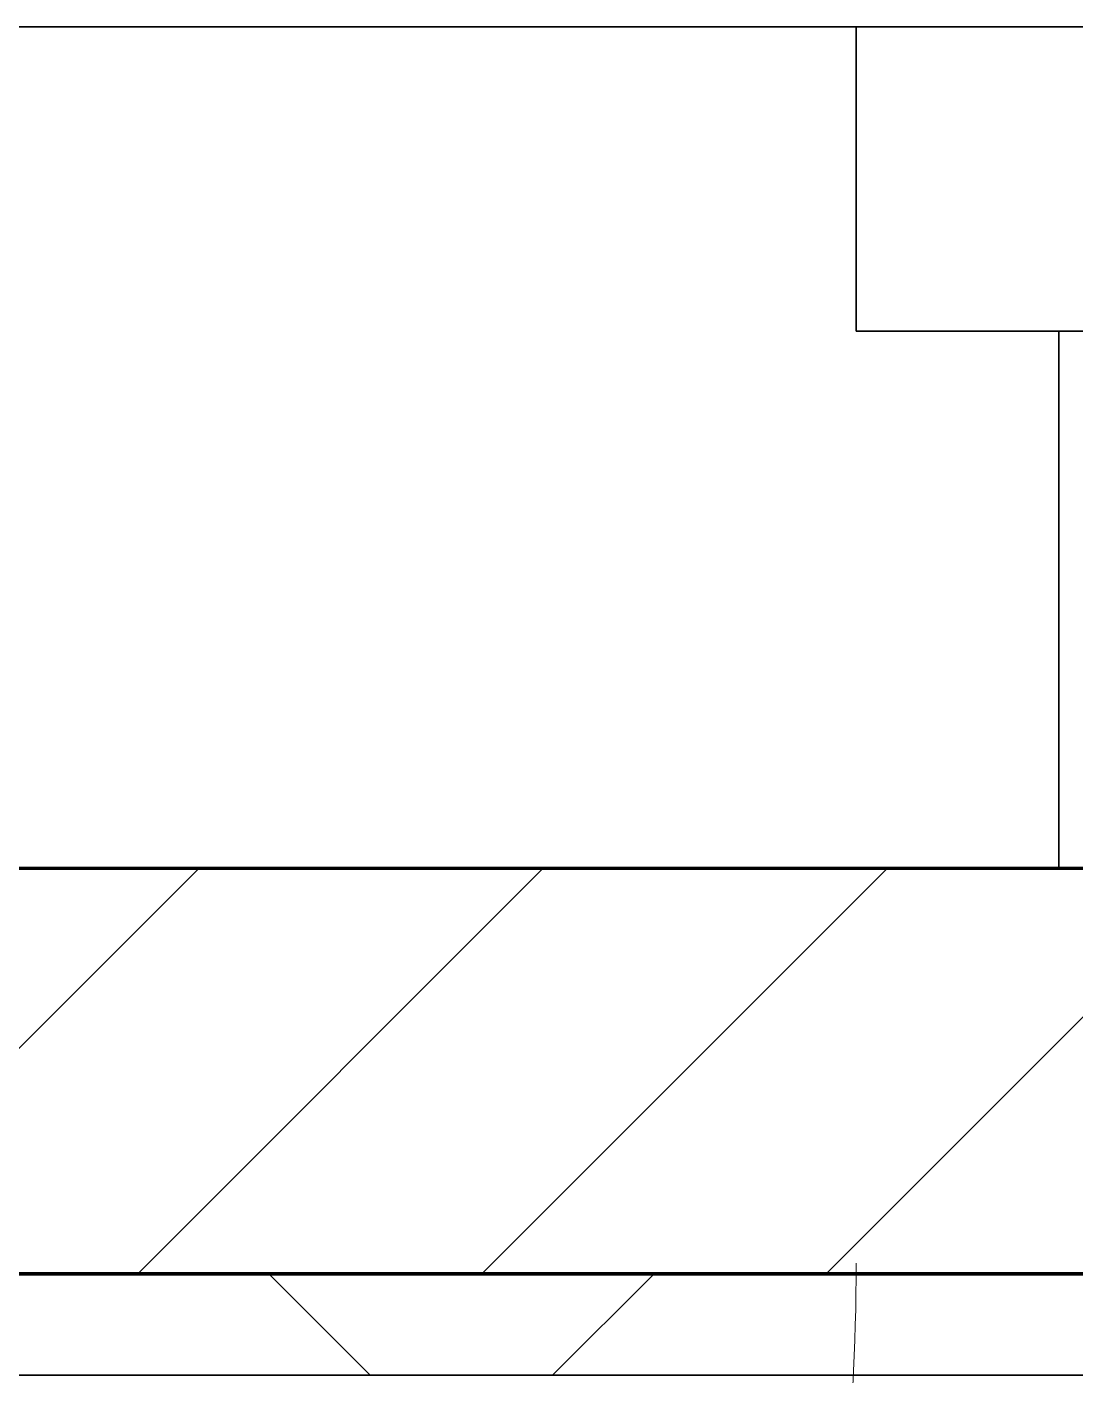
# Model space of a CAD drawing. Header units: millimetres. Extents: x -794868 to -715506, y -16735 to 22434.
# Drawn here: x -741191 to -740674, y 7894 to 8559 of the extents above; entities that cross this region are included whole.
import ezdxf

# ---------------------------------------------------------------- set-up
doc = ezdxf.new("R2010")
doc.units = ezdxf.units.MM
for name, color, linetype, lineweight in [('A-DOOR-E', 2, 'Continuous', 25), ('A-DOOR-OPNG', 2, 'Continuous', 9), ('A-FLOR-E', 2, 'Continuous', 35), ('A-GLAZ-CURT', 2, 'Continuous', 9), ('A-WALL', 5, 'Continuous', 35), ('A-WALL-FNSH', 2, 'Continuous', 35), ('A-WALL-PATT', 1, 'Continuous', 35), ('WALL-E', 2, 'Continuous', 35)]:
    doc.layers.add(name, color=color, linetype=linetype, lineweight=lineweight)

# ---------------------------------------------------------------- blocks, each defined once
blk = doc.blocks.new('DPA_AC-SG-PI - A2_1200x2000 mm-12150596-4262-01 ENLARGED UPPER PLATFORM LEVEL - REFLECTED CEILING PLAN - SHEET 3')
at = {"layer": 'A-DOOR-OPNG'}
blk.add_arc((-500, 30.2), 1100, 334.74419, 0, dxfattribs=at)
blk = doc.blocks.new('PPLS-PP19_Custom Tile Pattern - Custom Tile Pattern-V66-4262-01 ENLARGED UPPER PLATFORM LEVEL - REFLECTED CEILING PLAN - SHEET 3')
at = {"layer": 'A-GLAZ-CURT'}
for p, q in [((-300, 0), (300, 0)), ((300, 0), (-300, 0)), ((195.99, 0), (213.31, 0)), ((213.31, 0), (195.99, 0)), ((230.06, 0), (300, 0)), ((-300, -50), (300, -50)), ((300, -50), (-300, -50))]:
    blk.add_line(p, q, dxfattribs=at)
for points, knots in [([(112.25, 0), (114.63, 0), (122.32, 0), (139.94, 0), (163.31, 0), (185.23, 0), (193.62, 0), (194.69, 0), (194.79, 0)], [-1975.719328, -1975.719328, -1975.719328, -1975.719328, -1843.028543, -1530.39897, -1095.004608, -529.74427, -295.064701, -265.121568, -265.121568, -265.121568, -265.121568]), ([(300, 0), (286.53, 0), (254.22, 0), (207.11, 0), (177.41, 0), (159.34, 0), (158.33, 0), (158.3, 0)], [-285.253232, -285.253232, -285.253232, -285.253232, -244.693688, -187.987675, -143.776725, -129.632772, -123.352749, -123.352749, -123.352749, -123.352749]), ([(247.1, 0), (246.76, 0), (245.04, 0), (238.34, 0), (226.56, 0), (221.1, 0), (200.27, 0), (182.99, 0), (174.27, 0), (169.67, 0), (168.99, 0)], [-9649.085549, -9649.085549, -9649.085549, -9649.085549, -9581.591397, -9406.094246, -9221.510254, -9016.44624, -8717.832359, -8253.978395, -8152.463617, -8069.855175, -8069.855175, -8069.855175, -8069.855175]), ([(215.22, 0), (214.62, 0), (210.55, 0), (203.98, 0), (187.54, 0), (175.3, 0), (169.49, 0)], [-203.825446, -203.825446, -203.825446, -203.825446, -198.527383, -184.406837, -162.427601, -142.916156, -142.916156, -142.916156, -142.916156]), ([(171.51, 0), (176.48, 0), (193.23, 0), (201.73, 0), (208.81, 0), (213.9, 0), (241.96, 0), (266.73, 0), (281.71, 0), (291.71, 0), (296.52, 0), (297.86, 0), (298.09, 0)], [-7971.819559, -7971.819559, -7971.819559, -7971.819559, -7784.112253, -7606.717214, -7289.299508, -7042.621073, -6582.165592, -6068.460911, -5766.029927, -5566.724884, -5280.360606, -5199.253518, -5199.253518, -5199.253518, -5199.253518]), ([(180.63, 0), (183.09, 0), (189.95, 0), (208.82, 0), (219.42, 0), (230.06, 0)], [-53.966828, -53.966828, -53.966828, -53.966828, -41.623857, -24.459831, 0, 0, 0, 0]), ([(181.16, 0), (183.77, 0), (191, 0), (201.08, 0), (207.47, 0), (213.96, 0), (215.11, 0)], [-245.993416, -245.993416, -245.993416, -245.993416, -237.955587, -223.92608, -215.862851, -208.75215, -208.75215, -208.75215, -208.75215]), ([(193.8, 0), (193.33, 0), (190.37, 0), (186.13, 0), (181.19, 0)], [-11665.349007, -11665.349007, -11665.349007, -11665.349007, -11565.880756, -11150.701257, -11150.701257, -11150.701257, -11150.701257]), ([(300, 0), (288.22, 0), (262, 0), (230.43, 0), (219.94, 0), (219.02, 0)], [-12528.858583, -12528.858583, -12528.858583, -12528.858583, -11905.454923, -11162.864862, -10856.732305, -10856.732305, -10856.732305, -10856.732305]), ([(219.9, 0), (220.86, 0), (227.84, 0), (242.06, 0), (246.54, 0), (246.96, 0)], [-10670.940496, -10670.940496, -10670.940496, -10670.940496, -10511.382485, -9925.173265, -9834.877357, -9834.877357, -9834.877357, -9834.877357]), ([(284.76, 0), (284.76, 0), (285.09, 0), (287.47, 0), (293.59, 0), (297.76, 0), (300, 0)], [-4110.630118, -4110.630118, -4110.630118, -4110.630118, -4053.389046, -3959.664717, -3862.421465, -3746.95702, -3746.95702, -3746.95702, -3746.95702]), ([(297.38, 0), (295.84, 0), (291.62, 0), (285.38, 0), (284.87, 0)], [-4803.172655, -4803.172655, -4803.172655, -4803.172655, -4358.271401, -4143.037883, -4143.037883, -4143.037883, -4143.037883])]:
    blk.add_open_spline(points, degree=3, knots=knots, dxfattribs=at)
blk.add_open_spline([(195.11, 0), (194.91, 0), (194.44, 0), (193.8, 0)], degree=3, dxfattribs=at)
blk = doc.blocks.new('PPLS-PP19_Custom Tile Pattern - Custom Tile Pattern-V67-4262-01 ENLARGED UPPER PLATFORM LEVEL - REFLECTED CEILING PLAN - SHEET 3')
at = {"layer": 'A-GLAZ-CURT'}
for p, q in [((-300, 0), (300, 0)), ((300, 0), (-300, 0)), ((-293.07, 0), (-284.41, 0)), ((-284.41, 0), (-293.07, 0)), ((-284.12, 0), (-275.75, 0)), ((-275.75, 0), (-284.12, 0)), ((-222.32, 0), (-216.25, 0)), ((-216.25, 0), (-222.32, 0)), ((-216.25, 0), (-205, 0)), ((-205, 0), (-216.25, 0)), ((-300, -50), (300, -50)), ((300, -50), (-300, -50))]:
    blk.add_line(p, q, dxfattribs=at)
at = {"layer": 'A-GLAZ-CURT', "flags": 128}
for points in [[(-300, 0), (-291.56, 0), (-284.12, 0)], [(-284.12, 0), (-291.73, 0), (-300, 0)], [(-216.24, 0), (-222.63, 0), (-229.72, 0), (-236.97, 0), (-244.39, 0), (-251.96, 0), (-259.67, 0), (-267.51, 0), (-275.48, 0), (-283.55, 0)], [(-283.3, 0), (-275.2, 0), (-267.26, 0), (-259.45, 0), (-251.77, 0), (-244.2, 0), (-236.74, 0), (-229.36, 0), (-222.06, 0), (-214.83, 0), (-207.71, 0), (-200.76, 0), (-194.02, 0), (-187.54, 0), (-181.38, 0), (-175.58, 0), (-170.25, 0), (-165.64, 0), (-162.01, 0), (-159.53, 0), (-157.46, 0), (-154.52, 0), (-149.42, 0)], [(-125.17, 0), (-128.55, 0), (-134.16, 0), (-140.03, 0), (-145.5, 0), (-150.63, 0), (-155.53, 0), (-160.27, 0), (-164.95, 0), (-169.65, 0), (-174.47, 0), (-179.49, 0), (-184.81, 0), (-190.44, 0), (-196.37, 0), (-202.58, 0), (-209.04, 0), (-215.73, 0)], [(-148.51, 0), (-141.84, 0), (-132.81, 0), (-126.08, 0)]]:
    blk.add_lwpolyline(points, dxfattribs=at)
at = {"layer": 'A-GLAZ-CURT'}
for points, knots in [([(-300, 0), (-284.65, 0), (-236.57, 0), (-174.61, 0), (-129.95, 0), (-110.8, 0), (-99.5, 0), (-91.46, 0)], [-5323.127839, -5323.127839, -5323.127839, -5323.127839, -4502.809032, -2700.551212, -1002.059161, -460.363443, 0, 0, 0, 0]), ([(-148.35, 0), (-149.02, 0), (-151.06, 0), (-158.72, 0), (-174.02, 0), (-185.59, 0), (-209.77, 0), (-232.01, 0), (-255.22, 0), (-262.59, 0), (-264.9, 0), (-265.4, 0)], [-2647.576337, -2647.576337, -2647.576337, -2647.576337, -2477.344047, -2237.412286, -2029.680487, -1755.085331, -1400.429864, -858.079193, -543.655514, -208.940337, 0, 0, 0, 0]), ([(-258.6, 0), (-257.91, 0), (-254.26, 0), (-241.25, 0), (-227.53, 0), (-218.86, 0), (-217.07, 0)], [-5722.54675, -5722.54675, -5722.54675, -5722.54675, -5657.471696, -5413.335975, -5017.494783, -4916.013316, -4916.013316, -4916.013316, -4916.013316]), ([(-133.82, 0), (-135.51, 0), (-137.8, 0), (-149.31, 0), (-162.01, 0), (-177.91, 0), (-199.46, 0), (-216.65, 0), (-231.26, 0), (-233.46, 0), (-234, 0)], [-2731.647847, -2731.647847, -2731.647847, -2731.647847, -2418.507304, -2308.929706, -2113.765672, -1763.376603, -1422.553702, -978.033455, -846.069444, -682.911962, -682.911962, -682.911962, -682.911962]), ([(-233.49, 0), (-233.44, 0), (-232.38, 0), (-230.74, 0), (-225.3, 0), (-223.63, 0)], [-455.274641, -455.274641, -455.274641, -455.274641, -440.605512, -119.536984, 0, 0, 0, 0]), ([(-223.63, 0), (-219.39, 0), (-206.17, 0), (-188.58, 0), (-169.02, 0), (-152.12, 0), (-136.84, 0), (-127.33, 0), (-124.19, 0), (-123.43, 0), (-123.28, 0)], [-5463.295695, -5463.295695, -5463.295695, -5463.295695, -5161.076232, -4739.070012, -4465.409639, -4149.119819, -3839.893365, -3647.167523, -3488.92562, -3439.852845, -3439.852845, -3439.852845, -3439.852845]), ([(-216.25, 0), (-215.05, 0), (-210.84, 0), (-200.2, 0), (-185.8, 0), (-171.77, 0), (-158.7, 0), (-157.22, 0)], [-4900.660659, -4900.660659, -4900.660659, -4900.660659, -4832.723979, -4666.091899, -4349.945572, -4000.813434, -3840.635403, -3840.635403, -3840.635403, -3840.635403]), ([(-149.12, 0), (-168.56, 0), (-190.85, 0), (-215.54, 0), (-216.22, 0)], [-16733.021146, -16733.021146, -16733.021146, -16733.021146, -15131.813646, -15086.482777, -15086.482777, -15086.482777, -15086.482777]), ([(-118.78, 0), (-121.86, 0), (-126.28, 0), (-136.96, 0), (-147.46, 0), (-150.03, 0), (-150.57, 0)], [-5938.474035, -5938.474035, -5938.474035, -5938.474035, -5700.061948, -5508.838257, -5298.784692, -5196.16478, -5196.16478, -5196.16478, -5196.16478]), ([(-150.34, 0), (-150.07, 0), (-149.51, 0), (-148.9, 0), (-148.61, 0)], [-4948.728362, -4948.728362, -4948.728362, -4948.728362, -4883.323924, -4825.010153, -4825.010153, -4825.010153, -4825.010153]), ([(-26.75, 0), (-27.82, 0), (-36.18, 0), (-53.55, 0), (-78.2, 0), (-110.94, 0), (-130.28, 0), (-147.05, 0), (-148.67, 0)], [-8718.362214, -8718.362214, -8718.362214, -8718.362214, -8532.293389, -8073.216054, -7508.296369, -7004.680444, -6449.282163, -6291.940879, -6291.940879, -6291.940879, -6291.940879]), ([(-148.39, 0), (-146.48, 0), (-141.58, 0), (-127.26, 0), (-107.3, 0), (-90.42, 0), (-75.26, 0), (-68.41, 0), (-65.12, 0), (-63.63, 0)], [-4810.967199, -4810.967199, -4810.967199, -4810.967199, -4440.880425, -4054.690705, -3793.097032, -3402.597032, -3144.956779, -3050.982048, -2969.237017, -2969.237017, -2969.237017, -2969.237017]), ([(-80.49, 0), (-81.26, 0), (-95.41, 0), (-118.04, 0), (-143.74, 0), (-148.37, 0)], [-19041.500292, -19041.500292, -19041.500292, -19041.500292, -18935.241197, -17136.203329, -16753.521362, -16753.521362, -16753.521362, -16753.521362]), ([(-137.88, 0), (-140.56, 0), (-145.87, 0), (-147.22, 0), (-148.24, 0)], [-3187.727384, -3187.727384, -3187.727384, -3187.727384, -2919.378265, -2656.439487, -2656.439487, -2656.439487, -2656.439487]), ([(-148.23, 0), (-146.94, 0), (-140.15, 0), (-137.28, 0), (-133.93, 0), (-128.78, 0), (-126.5, 0)], [-6162.058746, -6162.058746, -6162.058746, -6162.058746, -6017.569127, -5560.701257, -5364.112219, -5231.017328, -5231.017328, -5231.017328, -5231.017328]), ([(-148.14, 0), (-148.02, 0), (-145.93, 0), (-143.57, 0), (-138.62, 0)], [-3379.759155, -3379.759155, -3379.759155, -3379.759155, -3371.022232, -3227.460399, -3227.460399, -3227.460399, -3227.460399]), ([(-86.16, 0), (-91.37, 0), (-104.13, 0), (-122.65, 0), (-139.03, 0), (-146.11, 0), (-146.95, 0)], [-1681.3698, -1681.3698, -1681.3698, -1681.3698, -1374.161226, -945.742622, -741.901385, -489.130243, -489.130243, -489.130243, -489.130243]), ([(-146.69, 0), (-146.59, 0), (-145.49, 0), (-135.69, 0), (-128.29, 0), (-125.15, 0)], [-420.34245, -420.34245, -420.34245, -420.34245, -406.956646, -290.263673, 0, 0, 0, 0]), ([(-127.41, 0), (-131.63, 0), (-133.16, 0), (-134.09, 0), (-134.15, 0)], [-8540.990293, -8540.990293, -8540.990293, -8540.990293, -8266.114998, -8246.473386, -8246.473386, -8246.473386, -8246.473386]), ([(-134.15, 0), (-133.32, 0), (-130.31, 0), (-117.33, 0), (-94.96, 0), (-84.12, 0), (-80.49, 0)], [-7657.439573, -7657.439573, -7657.439573, -7657.439573, -7293.749979, -6839.55839, -6236.997189, -5895.3863, -5895.3863, -5895.3863, -5895.3863]), ([(-120.13, 0), (-120.14, 0), (-120.24, 0), (-121.3, 0), (-129.25, 0), (-133.82, 0)], [-2933.992132, -2933.992132, -2933.992132, -2933.992132, -2920.575025, -2840.280255, -2731.647847, -2731.647847, -2731.647847, -2731.647847]), ([(-113.43, 0), (-113.44, 0), (-113.96, 0), (-119.73, 0), (-125.43, 0), (-127.03, 0), (-127.41, 0)], [-328.499627, -328.499627, -328.499627, -328.499627, -282.672656, -98.539552, -24.539552, 0, 0, 0, 0]), ([(-126.5, 0), (-122.44, 0), (-108.71, 0), (-86.68, 0), (-63.44, 0), (-54.4, 0), (-48.53, 0), (-30.79, 0), (-18.03, 0), (8.61, 0), (15.02, 0), (22.91, 0), (31, 0), (39.04, 0), (51.19, 0), (58.74, 0), (61.34, 0), (61.45, 0)], [-5231.017328, -5231.017328, -5231.017328, -5231.017328, -4994.692869, -4542.524482, -4008.285538, -3689.699207, -3546.54457, -3315.260113, -2864.387349, -2439.246196, -2084.094819, -1956.422387, -1818.904206, -1645.594513, -1443.202566, -1228.752106, -1120.932285, -1120.932285, -1120.932285, -1120.932285]), ([(-125.15, 0), (-124.93, 0), (-121.96, 0), (-113.01, 0), (-98.9, 0), (-89.14, 0), (-81.89, 0), (-80.5, 0)], [-3362.7396, -3362.7396, -3362.7396, -3362.7396, -3342.215224, -3074.362186, -2902.289527, -2605.247022, -2534.545237, -2534.545237, -2534.545237, -2534.545237]), ([(-122.08, 0), (-122.01, 0), (-121.69, 0), (-121.2, 0), (-120.88, 0)], [-3136.336417, -3136.336417, -3136.336417, -3136.336417, -3110.304437, -3035.164275, -3035.164275, -3035.164275, -3035.164275]), ([(-36.33, 0), (-36.43, 0), (-37.27, 0), (-45.02, 0), (-46.13, 0), (-60.59, 0), (-81.23, 0), (-99.51, 0), (-114.02, 0), (-117.28, 0), (-118.78, 0)], [-1855.773136, -1855.773136, -1855.773136, -1855.773136, -1810.870157, -1672.078046, -1405.135169, -1060.00838, -740.068933, -229.489605, -116.330425, 0, 0, 0, 0]), ([(-117.74, 0), (-117.19, 0), (-114.78, 0), (-113.43, 0), (-113.43, 0)], [-821.249067, -821.249067, -821.249067, -821.249067, -394.672656, -330.879064, -330.879064, -330.879064, -330.879064]), ([(-80.5, 0), (-81.57, 0), (-91.98, 0), (-107.61, 0), (-116.56, 0), (-117.56, 0)], [-2280.318583, -2280.318583, -2280.318583, -2280.318583, -2193.204658, -1433.981041, -985.49888, -985.49888, -985.49888, -985.49888]), ([(-115.82, 0), (-114.96, 0), (-110.41, 0), (-96.78, 0), (-71.33, 0), (-43.74, 0), (-21.28, 0), (-13.68, 0)], [-5724.064692, -5724.064692, -5724.064692, -5724.064692, -5430.283136, -5103.229623, -4799.173296, -4065.652676, -3653.658314, -3653.658314, -3653.658314, -3653.658314]), ([(-12.63, 0), (-17.67, 0), (-26.83, 0), (-40, 0), (-56.24, 0), (-75.59, 0), (-94, 0), (-112.01, 0), (-114.94, 0), (-115.63, 0)], [-2431.211603, -2431.211603, -2431.211603, -2431.211603, -2125.455881, -1792.521578, -1466.981642, -1208.454564, -789.402658, -501.969187, -243.577221, -243.577221, -243.577221, -243.577221]), ([(-91.46, 0), (-90.09, 0), (-86.53, 0), (-82.71, 0), (-80.5, 0)], [-19832.387487, -19832.387487, -19832.387487, -19832.387487, -19753.885894, -19639.801994, -19639.801994, -19639.801994, -19639.801994]), ([(-63.96, 0), (-64.13, 0), (-72.5, 0), (-80.63, 0), (-86.16, 0)], [-2171.769325, -2171.769325, -2171.769325, -2171.769325, -2007.031671, -1681.3698, -1681.3698, -1681.3698, -1681.3698]), ([(-80.56, 0), (-81.69, 0), (-82.84, 0), (-83.28, 0), (-83.28, 0)], [-1575.085071, -1575.085071, -1575.085071, -1575.085071, -1424.436217, -1393.971743, -1393.971743, -1393.971743, -1393.971743]), ([(-83.28, 0), (-83.28, 0), (-83.04, 0), (-81.84, 0), (-81.14, 0)], [-1393.4169, -1393.4169, -1393.4169, -1393.4169, -1353.722004, -1314.376902, -1314.376902, -1314.376902, -1314.376902]), ([(-80.43, 0), (-78.54, 0), (-75.52, 0), (-72.73, 0), (-72.64, 0), (-72.64, 0)], [-19638.67709, -19638.67709, -19638.67709, -19638.67709, -19541.04734, -19478.625389, -19471.062469, -19471.062469, -19471.062469, -19471.062469]), ([(-80.33, 0), (-78.46, 0), (-70.84, 0), (-62.74, 0), (-60.36, 0), (-59.97, 0)], [-5890.338133, -5890.338133, -5890.338133, -5890.338133, -5713.340575, -5140.470607, -5006.787413, -5006.787413, -5006.787413, -5006.787413]), ([(-36.62, 0), (-36.62, 0), (-40.35, 0), (-44.32, 0), (-58.03, 0), (-73.11, 0), (-79.79, 0)], [-4069.478503, -4069.478503, -4069.478503, -4069.478503, -3858.647035, -3538.256648, -2842.901703, -2299.497386, -2299.497386, -2299.497386, -2299.497386]), ([(-29.03, 0), (-33.97, 0), (-43.74, 0), (-56.37, 0), (-71.66, 0), (-76.29, 0), (-79.49, 0), (-79.79, 0)], [-2680.714891, -2680.714891, -2680.714891, -2680.714891, -2413.671296, -2161.752162, -2006.592567, -1646.621388, -1608.428934, -1608.428934, -1608.428934, -1608.428934]), ([(-79.76, 0), (-75.83, 0), (-70.36, 0), (-65.93, 0), (-65.07, 0)], [-2522.0547, -2522.0547, -2522.0547, -2522.0547, -2322.099534, -2241.8264, -2241.8264, -2241.8264, -2241.8264]), ([(-79.53, 0), (-79.27, 0), (-74.88, 0), (-62.97, 0), (-48.14, 0), (-36.49, 0), (-33.57, 0), (-29.94, 0), (-28.57, 0)], [-1286.743147, -1286.743147, -1286.743147, -1286.743147, -1274.333717, -1073.56893, -651.549973, -296.515819, -83.513472, 0, 0, 0, 0]), ([(-66.39, 0), (-66.39, 0), (-63.63, 0), (-53.63, 0), (-34.42, 0), (-29.82, 0), (-29.19, 0)], [-2493.31794, -2493.31794, -2493.31794, -2493.31794, -2315.303971, -1809.437387, -963.711516, -666.19313, -666.19313, -666.19313, -666.19313]), ([(31.18, 0), (25.97, 0), (11.99, 0), (-16.92, 0), (-47.42, 0), (-65.77, 0), (-66.37, 0), (-66.38, 0)], [-4496.803627, -4496.803627, -4496.803627, -4496.803627, -4222.080604, -3745.412743, -2981.410125, -2542.574734, -2498.224237, -2498.224237, -2498.224237, -2498.224237]), ([(-63.63, 0), (-61.49, 0), (-57.39, 0), (-54.49, 0), (-45.2, 0), (-40.79, 0), (-40.46, 0), (-40.44, 0)], [-2969.237017, -2969.237017, -2969.237017, -2969.237017, -2851.217951, -2734.127174, -2474.780881, -2410.990208, -2350.645972, -2350.645972, -2350.645972, -2350.645972]), ([(-58.83, 0), (-58.37, 0), (-57.29, 0), (-54.23, 0), (-46.33, 0), (-42.62, 0), (-41.76, 0)], [-4859.52896, -4859.52896, -4859.52896, -4859.52896, -4680.891996, -4469.85053, -4321.566175, -4270.495146, -4270.495146, -4270.495146, -4270.495146]), ([(-51.83, 0), (-51.83, 0), (-51.78, 0), (-47.4, 0), (-46.01, 0), (-40.22, 0), (-36.78, 0)], [-632.814994, -632.814994, -632.814994, -632.814994, -627.965721, -508.377888, -260.442412, 0, 0, 0, 0]), ([(76.63, 0), (74.8, 0), (67.65, 0), (53.52, 0), (37, 0), (24.07, 0), (12.82, 0), (-2.9, 0), (-20.62, 0), (-32.81, 0), (-44.85, 0), (-51.43, 0), (-51.79, 0)], [-3095.572228, -3095.572228, -3095.572228, -3095.572228, -2950.589685, -2634.532728, -2313.748533, -2106.613311, -1925.670641, -1617.263037, -1290.787923, -1039.307308, -819.71621, -644.910881, -644.910881, -644.910881, -644.910881]), ([(-41.76, 0), (-39.9, 0), (-37.72, 0), (-36.92, 0), (-36.77, 0)], [-4270.495146, -4270.495146, -4270.495146, -4270.495146, -4161.040818, -4106.245333, -4106.245333, -4106.245333, -4106.245333]), ([(-36.78, 0), (-32.43, 0), (-24.42, 0), (-15.84, 0), (-12.66, 0)], [-6191.144455, -6191.144455, -6191.144455, -6191.144455, -5862.463379, -5675.215751, -5675.215751, -5675.215751, -5675.215751]), ([(-36.29, 0), (-36.29, 0), (-34.66, 0), (-28.88, 0), (-26.95, 0), (-26.54, 0)], [-9150.272121, -9150.272121, -9150.272121, -9150.272121, -9057.163041, -8919.836787, -8834.607043, -8834.607043, -8834.607043, -8834.607043]), ([(30.82, 0), (29.27, 0), (20.14, 0), (3.54, 0), (-16.58, 0), (-34.76, 0), (-36.04, 0)], [-10462.034656, -10462.034656, -10462.034656, -10462.034656, -10363.088938, -9884.23066, -9424.652049, -9182.880979, -9182.880979, -9182.880979, -9182.880979]), ([(-33.34, 0), (-33.34, 0), (-32.93, 0), (-31.16, 0), (-30.52, 0)], [-2415.024266, -2415.024266, -2415.024266, -2415.024266, -2357.633367, -2323.618664, -2323.618664, -2323.618664, -2323.618664]), ([(-12.62, 0), (-14.57, 0), (-22.01, 0), (-30.57, 0), (-31.82, 0), (-32, 0)], [-3097.771421, -3097.771421, -3097.771421, -3097.771421, -2994.501669, -2698.150104, -2614.070998, -2614.070998, -2614.070998, -2614.070998]), ([(-30.76, 0), (-30.73, 0), (-29.99, 0), (-23.47, 0), (-15.75, 0), (-15.19, 0)], [-54176.191683, -54176.191683, -54176.191683, -54176.191683, -54157.274271, -53749.15266, -53717.791567, -53717.791567, -53717.791567, -53717.791567]), ([(-30.52, 0), (-27.11, 0), (-17.83, 0), (5.99, 0), (22.06, 0), (37.44, 0), (45.51, 0), (51.77, 0), (54.09, 0)], [-2323.618664, -2323.618664, -2323.618664, -2323.618664, -2142.497158, -1716.209403, -1206.526904, -1089.329421, -901.315459, -774.539555, -774.539555, -774.539555, -774.539555]), ([(-13, 0), (-14.35, 0), (-17.68, 0), (-25.97, 0), (-29.52, 0), (-30.21, 0)], [-55207.591944, -55207.591944, -55207.591944, -55207.591944, -54789.006179, -54461.685999, -54290.791712, -54290.791712, -54290.791712, -54290.791712]), ([(-12.97, 0), (-14.27, 0), (-19.49, 0), (-24.92, 0), (-29.03, 0)], [-2978.572101, -2978.572101, -2978.572101, -2978.572101, -2903.012179, -2680.714891, -2680.714891, -2680.714891, -2680.714891]), ([(-28.98, 0), (-28.66, 0), (-27.39, 0), (-24.45, 0), (-22.56, 0)], [-166.548282, -166.548282, -166.548282, -166.548282, -102.06493, 0, 0, 0, 0]), ([(-28.57, 0), (-26.93, 0), (-20.62, 0), (-16, 0), (-12.62, 0)], [-5361.429781, -5361.429781, -5361.429781, -5361.429781, -5261.36855, -5066.043743, -5066.043743, -5066.043743, -5066.043743]), ([(-22.56, 0), (-20.27, 0), (-17.03, 0), (-11.36, 0), (-7.66, 0), (-6.6, 0), (-6.44, 0)], [-56468.192263, -56468.192263, -56468.192263, -56468.192263, -56344.022017, -56303.229861, -56166.290093, -56124.392176, -56124.392176, -56124.392176, -56124.392176]), ([(-12.65, 0), (-8.79, 0), (9.74, 0), (33.56, 0), (50.75, 0), (55.25, 0)], [-453.78995, -453.78995, -453.78995, -453.78995, -429.606584, -390.253598, -376.41789, -376.41789, -376.41789, -376.41789]), ([(-12.62, 0), (-6.95, 0), (12.5, 0), (43.36, 0), (70.92, 0), (82.12, 0), (83.66, 0)], [-5674.524676, -5674.524676, -5674.524676, -5674.524676, -5340.621928, -4573.028122, -4094.177415, -3869.465285, -3869.465285, -3869.465285, -3869.465285]), ([(8.33, 0), (8.19, 0), (7.18, 0), (1.16, 0), (-7.46, 0), (-12.61, 0)], [-3574.286521, -3574.286521, -3574.286521, -3574.286521, -3526.962355, -3285.499107, -2985.458975, -2985.458975, -2985.458975, -2985.458975]), ([(55.25, 0), (54.88, 0), (50.27, 0), (39.61, 0), (24.74, 0), (4.72, 0), (-8.18, 0), (-12.6, 0)], [-4346.346786, -4346.346786, -4346.346786, -4346.346786, -4326.416877, -4098.545751, -3766.694881, -3333.063701, -3098.158219, -3098.158219, -3098.158219, -3098.158219]), ([(-12.6, 0), (-11.79, 0), (-5.44, 0), (4.23, 0), (9.64, 0), (10.14, 0), (10.18, 0)], [-3634.098559, -3634.098559, -3634.098559, -3634.098559, -3589.737505, -3285.047089, -3066.359526, -3044.715262, -3044.715262, -3044.715262, -3044.715262]), ([(-12.5, 0), (-12.27, 0), (-7.43, 0), (2.08, 0), (13.15, 0), (21.24, 0), (24.62, 0), (24.72, 0), (24.72, 0)], [-5063.572571, -5063.572571, -5063.572571, -5063.572571, -5050.479954, -4785.90057, -4596.498881, -4445.288762, -4384.376941, -4376.041937, -4376.041937, -4376.041937, -4376.041937]), ([(9.32, 0), (9.08, 0), (7.65, 0), (2.57, 0), (-6.16, 0), (-11.04, 0), (-12.41, 0)], [-2922.926651, -2922.926651, -2922.926651, -2922.926651, -2882.788014, -2720.818881, -2518.50168, -2435.772209, -2435.772209, -2435.772209, -2435.772209]), ([(-6.54, 0), (-6.73, 0), (-7.2, 0), (-7.6, 0), (-7.79, 0)], [-56009.792147, -56009.792147, -56009.792147, -56009.792147, -55949.290093, -55895.192118, -55895.192118, -55895.192118, -55895.192118]), ([(-2.63, 0), (-2.47, 0), (-1.22, 0), (4.92, 0), (15.97, 0), (22.54, 0), (24.49, 0)], [-226.825321, -226.825321, -226.825321, -226.825321, -220.269177, -206.416616, -198.214427, -187.717507, -187.717507, -187.717507, -187.717507]), ([(55.25, 0), (48.65, 0), (35.05, 0), (12, 0), (3.08, 0), (-1.67, 0), (-2.25, 0)], [-327.388599, -327.388599, -327.388599, -327.388599, -307.516438, -285.83788, -246.234814, -234.646884, -234.646884, -234.646884, -234.646884]), ([(24.69, 0), (24.54, 0), (20.99, 0), (15.48, 0), (10.8, 0), (9.63, 0)], [-4368.572414, -4368.572414, -4368.572414, -4368.572414, -4306.476363, -4080.000647, -3772.857994, -3772.857994, -3772.857994, -3772.857994]), ([(18.16, 0), (19.15, 0), (24.25, 0), (25.66, 0), (26.12, 0)], [-5700.113719, -5700.113719, -5700.113719, -5700.113719, -5554.232259, -5302.431367, -5302.431367, -5302.431367, -5302.431367]), ([(55.24, 0), (54.44, 0), (49.96, 0), (43.81, 0), (29.53, 0), (20.67, 0), (18.85, 0), (18.16, 0)], [-6597.375348, -6597.375348, -6597.375348, -6597.375348, -6548.303034, -6314.283804, -6135.05769, -5972.647715, -5832.674503, -5832.674503, -5832.674503, -5832.674503]), ([(27.44, 0), (27.9, 0), (29.54, 0), (38.07, 0), (53.39, 0), (71.67, 0), (84.83, 0), (86.01, 0), (92.51, 0), (94.33, 0)], [-5037.309798, -5037.309798, -5037.309798, -5037.309798, -4887.603822, -4705.298446, -4353.683244, -3960.84581, -3759.045785, -3336.541051, -2783.776468, -2783.776468, -2783.776468, -2783.776468]), ([(27.89, 0), (29.09, 0), (33.4, 0), (48.37, 0), (71.92, 0), (100.57, 0), (116.36, 0), (128.63, 0), (128.95, 0)], [-147.777612, -147.777612, -147.777612, -147.777612, -135.792042, -118.513713, -97.899267, -63.759246, -39.050993, -35.895543, -35.895543, -35.895543, -35.895543]), ([(53.18, 0), (53.06, 0), (52.22, 0), (44.99, 0), (36.46, 0), (30.82, 0)], [-622.740158, -622.740158, -622.740158, -622.740158, -566.066452, -360.610861, 0, 0, 0, 0]), ([(136.44, 0), (121.66, 0), (86.93, 0), (51.16, 0), (31.18, 0)], [-106.750556, -106.750556, -106.750556, -106.750556, -59.610984, 0, 0, 0, 0]), ([(168.37, 0), (167.68, 0), (162.47, 0), (147.02, 0), (109.77, 0), (76.86, 0), (57.82, 0), (46.51, 0), (41.18, 0), (36.02, 0), (35.54, 0), (35.54, 0)], [-543.375029, -543.375029, -543.375029, -543.375029, -530.793311, -458.593899, -401.860199, -357.622665, -341.267687, -334.000314, -326.15566, -319.318397, -317.489778, -317.489778, -317.489778, -317.489778]), ([(36.29, 0), (37.77, 0), (46.18, 0), (52.09, 0), (55.3, 0)], [-314.598523, -314.598523, -314.598523, -314.598523, -305.899624, -293.713154, -293.713154, -293.713154, -293.713154]), ([(61.47, 0), (61.47, 0), (61.21, 0), (57.05, 0), (55.22, 0), (55.15, 0)], [-1113.311073, -1113.311073, -1113.311073, -1113.311073, -1096.402191, -891.204116, -882.70285, -882.70285, -882.70285, -882.70285]), ([(55.26, 0), (59.84, 0), (64.47, 0), (72.74, 0), (75.22, 0), (76.03, 0), (76.21, 0)], [-753.071572, -753.071572, -753.071572, -753.071572, -495.328968, -421.953223, -334.951786, -290.452333, -290.452333, -290.452333, -290.452333]), ([(114.39, 0), (114.2, 0), (112.08, 0), (105.42, 0), (92.38, 0), (85.59, 0), (74.4, 0), (63.43, 0), (57.79, 0), (55.6, 0)], [-8148.58938, -8148.58938, -8148.58938, -8148.58938, -8105.191388, -7723.759874, -7531.75727, -7135.649961, -6924.452779, -6738.82075, -6604.646129, -6604.646129, -6604.646129, -6604.646129]), ([(55.8, 0), (65.42, 0), (93.33, 0), (120.63, 0), (138.28, 0), (138.53, 0)], [-375.858057, -375.858057, -375.858057, -375.858057, -346.313304, -291.370682, -290.5735, -290.5735, -290.5735, -290.5735]), ([(56.29, 0), (57.66, 0), (68.56, 0), (95.42, 0), (114.71, 0), (122.3, 0)], [-292.458861, -292.458861, -292.458861, -292.458861, -287.17622, -249.500363, -196.520326, -196.520326, -196.520326, -196.520326]), ([(103.09, 0), (101.08, 0), (86.31, 0), (70.44, 0), (56.91, 0), (56.36, 0)], [-375.435014, -375.435014, -375.435014, -375.435014, -369.147452, -330.153101, -328.505637, -328.505637, -328.505637, -328.505637]), ([(76.22, 0), (75.58, 0), (73.64, 0), (71.05, 0), (70.61, 0)], [-193.634889, -193.634889, -193.634889, -193.634889, -31.537676, 0, 0, 0, 0]), ([(94.4, 0), (94.4, 0), (94.64, 0), (99.11, 0), (108.97, 0), (120.79, 0), (139.94, 0), (163.31, 0), (185.23, 0), (193.62, 0), (194.69, 0), (194.79, 0)], [-2348.345796, -2348.345796, -2348.345796, -2348.345796, -2310.419338, -2233.599744, -2052.234781, -1843.028543, -1530.39897, -1095.004608, -529.74427, -295.064701, -265.121568, -265.121568, -265.121568, -265.121568]), ([(122.18, 0), (122, 0), (120.6, 0), (114.96, 0), (108.04, 0), (103.09, 0)], [-23.963937, -23.963937, -23.963937, -23.963937, -22.807238, -15.488593, 0, 0, 0, 0]), ([(123.04, 0), (122.29, 0), (118.08, 0), (114.23, 0), (111.98, 0), (105.66, 0), (105.23, 0), (105.23, 0)], [-9500.558975, -9500.558975, -9500.558975, -9500.558975, -9453.21225, -9220.200448, -9012.77275, -8966.157302, -8929.495943, -8929.495943, -8929.495943, -8929.495943]), ([(105.26, 0), (105.52, 0), (111.01, 0), (112.65, 0), (113.59, 0)], [-8920.561005, -8920.561005, -8920.561005, -8920.561005, -8814.835624, -8577.462505, -8577.462505, -8577.462505, -8577.462505])]:
    blk.add_open_spline(points, degree=3, knots=knots, dxfattribs=at)
for points in [[(-284.12, 0), (-289.32, 0), (-294.63, 0), (-300, 0)], [(-216.25, 0), (-236.65, 0), (-258.71, 0), (-283.68, 0)], [(-152.35, 0), (-151.19, 0), (-149.85, 0), (-148.38, 0)], [(-72.93, 0), (-74.89, 0), (-77.38, 0), (-80.14, 0)], [(-39.84, 0), (-39.08, 0), (-38.11, 0), (-37.36, 0)], [(-15.19, 0), (-14.71, 0), (-13.88, 0), (-12.76, 0)], [(24.49, 0), (25.23, 0), (25.72, 0), (26.04, 0)], [(54.9, 0), (53.99, 0), (53.69, 0), (53.56, 0)], [(70.61, 0), (66.58, 0), (61.23, 0), (55.83, 0)], [(80.35, 0), (79.57, 0), (78.27, 0), (76.63, 0)], [(84.06, 0), (83.48, 0), (82.41, 0), (81.72, 0)]]:
    blk.add_open_spline(points, degree=3, dxfattribs=at)
blk = doc.blocks.new('*U685')
at = {"layer": 'A-GLAZ-CURT', "rotation": 180}
for name, p in [('PPLS-PP19_Custom Tile Pattern - Custom Tile Pattern-V67-4262-01 ENLARGED UPPER PLATFORM LEVEL - REFLECTED CEILING PLAN - SHEET 3', (3600, 4315)), ('PPLS-PP19_Custom Tile Pattern - Custom Tile Pattern-V66-4262-01 ENLARGED UPPER PLATFORM LEVEL - REFLECTED CEILING PLAN - SHEET 3', (4200, 4315))]:
    blk.add_blockref(name, p, dxfattribs=at)

msp = doc.modelspace()

# ---------------------------------------------------------------- hatches: boundary and pattern name
at = {"layer": 'A-WALL-PATT', "lineweight": 9}
h = msp.add_hatch(dxfattribs=at)
h.set_pattern_fill('FP_2', color=256, style=0, pattern_type=2)
h.set_pattern_definition([(45, (0, 0), (-84.852814, 84.852814), [])])
h.paths.add_polyline_path([(-726702.04, 7944.02), (-726702.04, 8144.02), (-745928.95, 8144.02), (-745928.95, 7944.02), (-741941.23, 7944.02), (-741939.02, 7948.97), (-741927.94, 7944.02), (-737141.23, 7944.02), (-737139.02, 7948.97), (-737127.94, 7944.02), (-727494.49, 7944.02)])
h = msp.add_hatch(dxfattribs=at)
h.set_pattern_fill('FP_3', color=256, style=0, pattern_type=2)
h.set_pattern_definition([(45, (0, 0), (-212.13203, 212.13203), []), (135, (0, 0), (-212.13203, -212.13203), [])])
h.paths.add_polyline_path([(-726752.04, 7894.02), (-726702.04, 7894.02), (-726702.04, 7944.02), (-737127.94, 7944.02), (-737091.55, 7927.76), (-737089.44, 7931.09), (-737082.37, 7934.02), (-737075.3, 7931.09), (-737072.37, 7924.02), (-737072.37, 7919.2), (-737016.03, 7894.02), (-727494.49, 7894.02)])
h.paths.add_polyline_path([(-737675.94, 7894.02), (-737126.34, 7894.02), (-737157.37, 7907.88), (-737141.23, 7944.02), (-741927.94, 7944.02), (-741891.55, 7927.76), (-741889.44, 7931.09), (-741882.37, 7934.02), (-741875.3, 7931.09), (-741872.37, 7924.02), (-741872.37, 7919.2), (-741816.03, 7894.02), (-737811.69, 7894.02)])
h.paths.add_polyline_path([(-742087.9, 7894.02), (-741926.34, 7894.02), (-741957.37, 7907.88), (-741941.23, 7944.02), (-745928.95, 7944.02), (-745928.95, 7894.02), (-742155.77, 7894.02)])

# ---------------------------------------------------------------- linework, layer by layer
at = {"layer": 'A-FLOR-E'}
for p, q in [((-741982.37, 8559.02), (-740782.37, 8559.02)), ((-740782.37, 8559.02), (-741982.37, 8559.02)), ((-740782.37, 8559.02), (-740782.37, 8409.02)), ((-740782.37, 8409.02), (-740782.37, 8559.02)), ((-740782.37, 8409.02), (-740682.37, 8409.02)), ((-740682.37, 8409.02), (-740782.37, 8409.02)), ((-740682.37, 8144.02), (-740682.37, 8409.02)), ((-740682.37, 8409.02), (-740532.37, 8409.02)), ((-740682.37, 8409.02), (-740682.37, 8144.02)), ((-740682.37, 8144.02), (-740682.37, 8409.02))]:
    msp.add_line(p, q, dxfattribs=at)
at = {"layer": 'A-WALL', "color": 7, "lineweight": 70}
for p, q in [((-741982.37, 8144.02), (-740782.37, 8144.02)), ((-740782.37, 8144.02), (-737182.37, 8144.02)), ((-740782.37, 7944.02), (-741927.94, 7944.02)), ((-741927.94, 7944.02), (-740782.37, 7944.02)), ((-737182.37, 7944.02), (-740782.37, 7944.02)), ((-740782.37, 7944.02), (-737182.37, 7944.02))]:
    msp.add_line(p, q, dxfattribs=at)
at = {"layer": 'A-WALL-FNSH', "color": 250}
for p, q in [((-740782.37, 7894.02), (-741816.03, 7894.02)), ((-737182.37, 7894.02), (-740782.37, 7894.02))]:
    msp.add_line(p, q, dxfattribs=at)
at = {"layer": 'WALL-E'}
for p, q in [((-745542.17, 8559.02), (-739067.37, 8559.02)), ((-740782.37, 8559.02), (-745542.17, 8559.02)), ((-740582.37, 8559.02), (-740782.37, 8559.02))]:
    msp.add_line(p, q, dxfattribs=at)

# ---------------------------------------------------------------- block references
msp.add_blockref('*U685', (-744682.37, 3579.02))
at = {"layer": 'A-DOOR-E'}
msp.add_blockref('DPA_AC-SG-PI - A2_1200x2000 mm-12150596-4262-01 ENLARGED UPPER PLATFORM LEVEL - REFLECTED CEILING PLAN - SHEET 3', (-741382.37, 7919.02), dxfattribs=at)

doc.saveas('drawing.dxf')
